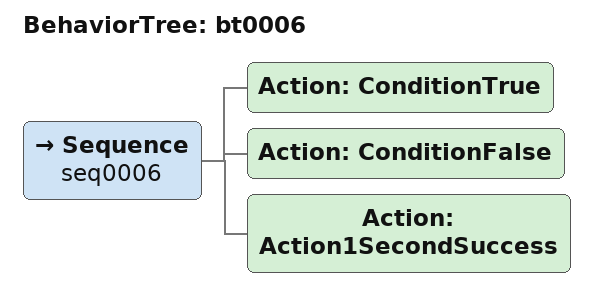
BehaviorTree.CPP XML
<root>

  <BehaviorTree ID="bt0006">
    <Sequence name="seq0006">
      <Action ID="ConditionTrue" />
      <Action ID="ConditionFalse" />
      <Action ID="Action1SecondSuccess" />
    </Sequence>
  </BehaviorTree>

</root>
